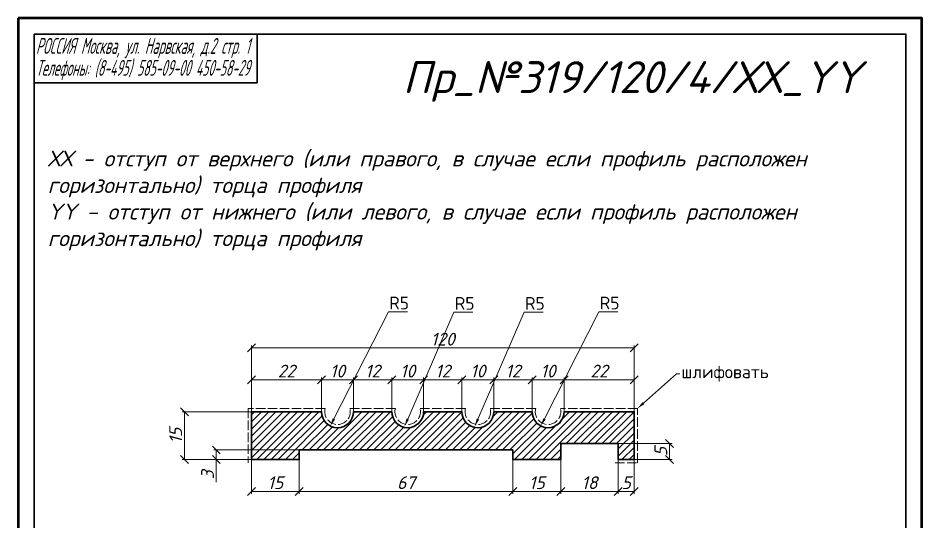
# Model space of a CAD drawing. Header units: millimetres. Extents: x 2545 to 2828, y 118 to 513.
# Drawn here: x 2544.7 to 2828.1, y 354.6 to 512.6 of the extents above; entities that cross this region are included whole.
import ezdxf
from ezdxf import colors
from ezdxf.entities.mleader import LeaderData, LeaderLine
from ezdxf.enums import TextEntityAlignment as Align
from ezdxf.math import Vec2, Vec3

# ---------------------------------------------------------------- set-up
doc = ezdxf.new("R2010")
doc.units = ezdxf.units.MM
doc.linetypes.add('ACAD_ISO02W100', pattern=[15, 12, -3])
doc.layers.get('0').update_dxf_attribs({"lineweight": 13})
for name, color, linetype, lineweight in [('Пр_№319', 1, 'Continuous', 35), ('служебный слой ЛИНИИ ПУНКТИРНЫЕ', 7, 'ACAD_ISO02W100', 13), ('служебный слой НАДПИСИ', 7, 'Continuous', 13), ('служебный слой ПОЗИЦИИ', 7, 'Continuous', 13), ('служебный слой РАЗМЕРЫ', 7, 'Continuous', 9), ('служебный слой ШТАМП', 7, 'Continuous', 30), ('служебный слой ШТРИХОВКА', 7, 'Continuous', 5)]:
    doc.layers.add(name, color=color, linetype=linetype, lineweight=lineweight)
doc.styles.add('ЕСКД', font='isocpeur.ttf', dxfattribs={"oblique": 15})
doc.styles.add('ЕСКД профили размеры', font='isocpeur.ttf')
doc.styles.add('ЕСКД штамп_текст', font='isocpeur.ttf')
doc.dimstyles.new('ЕСКД', dxfattribs={"dimtxt": 3.5, "dimasz": 2.5, "dimexe": 0.25, "dimexo": 0, "dimgap": 0.35, "dimtad": 1, "dimdec": 1, "dimzin": 9, "dimtxsty": 'ЕСКД', "dimblk": 'OBLIQUE', "dimcen": 0, "dimclrd": 256, "dimclre": 256, "dimclrt": 256, "dimadec": 1, "dimazin": 0, "dimtfac": 1, "dimtdec": 1, "dimtmove": 0, "dimatfit": 3, "dimldrblk": 'DOTSMALL', "dimfxl": 1, "dimlwd": -1, "dimlwe": -1, "dimarcsym": 0})
doc.dimstyles.new('ЕСКД профили$4', dxfattribs={"dimtxt": 1.5, "dimasz": 1, "dimexe": 0.3, "dimexo": 0, "dimgap": 0.35, "dimtad": 1, "dimtoh": 1, "dimdec": 1, "dimzin": 9, "dimtxsty": 'ЕСКД профили размеры', "dimblk": 'OBLIQUE', "dimcen": 0, "dimse1": 1, "dimclrd": 256, "dimclre": 256, "dimclrt": 256, "dimadec": 1, "dimazin": 0, "dimtfac": 1, "dimtdec": 1, "dimtofl": 0, "dimtmove": 0, "dimatfit": 3, "dimldrblk": 'DOTSMALL', "dimfxl": 1, "dimlwd": -1, "dimlwe": -1, "dimarcsym": 2})

# ---------------------------------------------------------------- blocks, each defined once
blk = doc.blocks.new('_OBLIQUE')
at = {"color": 0, "linetype": 'ByBlock'}
blk.add_line((-0.5, -0.5), (0.5, 0.5), dxfattribs=at)
blk = doc.blocks.new('*D876')
at = {"layer": 'Defpoints', "color": 0, "transparency": 16777216}
for p in [(2632.89, 377.17), (2606.89, 374.17), (2617.89, 374.17)]:
    blk.add_point(p, dxfattribs=at)
at = {"layer": 'служебный слой РАЗМЕРЫ', "transparency": 16777216}
for p, q in [((2632.89, 377.17), (2606.14, 377.17)), ((2606.89, 377.17), (2606.89, 374.17)), ((2617.89, 374.17), (2606.14, 374.17)), ((2606.89, 374.17), (2606.89, 367.1))]:
    blk.add_line(p, q, dxfattribs=at)
at = {"layer": 'служебный слой РАЗМЕРЫ', "transparency": 16777216, "xscale": 2.5, "yscale": 2.5, "zscale": 2.5}
for p, rotation in [((2606.89, 377.17), 90), ((2606.89, 374.17), 270)]:
    blk.add_blockref('_OBLIQUE', p, dxfattribs=dict(at, rotation=rotation))
at = {"layer": 'служебный слой РАЗМЕРЫ', "transparency": 16777216, "insert": (2604.14, 369.38), "char_height": 4, "attachment_point": 5, "rotation": 90, "style": 'ЕСКД'}
blk.add_mtext('3', dxfattribs=at)
blk = doc.blocks.new('_DotSmall')
at = {"color": 0, "linetype": 'ByBlock', "lineweight": -3, "const_width": 0.5}
blk.add_lwpolyline([(-0.0625, 0, 1), (0.0625, 0, 1)], format="xyb", close=True, dxfattribs=at)
blk = doc.blocks.new('*D875')
at = {"layer": 'Defpoints', "color": 0, "transparency": 16777216}
for p in [(2596.89, 389.17), (2617.89, 389.17), (2617.89, 374.17)]:
    blk.add_point(p, dxfattribs=at)
at = {"layer": 'служебный слой РАЗМЕРЫ', "transparency": 16777216}
for p, q in [((2617.89, 389.17), (2596.14, 389.17)), ((2596.89, 374.17), (2596.89, 389.17)), ((2617.89, 374.17), (2596.14, 374.17))]:
    blk.add_line(p, q, dxfattribs=at)
at = {"layer": 'служебный слой РАЗМЕРЫ', "transparency": 16777216, "xscale": 2.5, "yscale": 2.5, "zscale": 2.5}
for p, rotation in [((2596.89, 389.17), 90), ((2596.89, 374.17), 270)]:
    blk.add_blockref('_OBLIQUE', p, dxfattribs=dict(at, rotation=rotation))
at = {"layer": 'служебный слой РАЗМЕРЫ', "transparency": 16777216, "insert": (2594.14, 381.67), "char_height": 4, "attachment_point": 5, "rotation": 90, "style": 'ЕСКД'}
blk.add_mtext('15', dxfattribs=at)
blk = doc.blocks.new('*D874')
at = {"layer": 'Defpoints', "color": 0, "transparency": 16777216}
for p in [(2732.89, 379.17), (2737.89, 374.17), (2749, 374.17)]:
    blk.add_point(p, dxfattribs=at)
at = {"layer": 'служебный слой РАЗМЕРЫ', "transparency": 16777216}
for p, q in [((2732.89, 379.17), (2749.75, 379.17)), ((2749, 379.17), (2749, 374.17)), ((2737.89, 374.17), (2749.75, 374.17))]:
    blk.add_line(p, q, dxfattribs=at)
at = {"layer": 'служебный слой РАЗМЕРЫ', "transparency": 16777216, "xscale": 2.5, "yscale": 2.5, "zscale": 2.5}
for p, rotation in [((2749, 379.17), 90), ((2749, 374.17), 270)]:
    blk.add_blockref('_OBLIQUE', p, dxfattribs=dict(at, rotation=rotation))
at = {"layer": 'служебный слой РАЗМЕРЫ', "transparency": 16777216, "insert": (2746.25, 376.67), "char_height": 4, "attachment_point": 5, "rotation": 90, "style": 'ЕСКД'}
blk.add_mtext('5', dxfattribs=at)
blk = doc.blocks.new('*D873')
at = {"layer": 'Defpoints', "color": 0, "transparency": 16777216}
for p in [(2699.89, 374.17), (2714.89, 374.17), (2714.89, 364.17)]:
    blk.add_point(p, dxfattribs=at)
at = {"layer": 'служебный слой РАЗМЕРЫ', "transparency": 16777216}
for p, q in [((2699.89, 374.17), (2699.89, 363.42)), ((2714.89, 374.17), (2714.89, 363.42)), ((2699.89, 364.17), (2714.89, 364.17))]:
    blk.add_line(p, q, dxfattribs=at)
at = {"layer": 'служебный слой РАЗМЕРЫ', "transparency": 16777216, "xscale": 2.5, "yscale": 2.5, "zscale": 2.5, "rotation": 180}
blk.add_blockref('_OBLIQUE', (2699.89, 364.17), dxfattribs=at)
at = {"layer": 'служебный слой РАЗМЕРЫ', "transparency": 16777216, "xscale": 2.5, "yscale": 2.5, "zscale": 2.5}
blk.add_blockref('_OBLIQUE', (2714.89, 364.17), dxfattribs=at)
at = {"layer": 'служебный слой РАЗМЕРЫ', "transparency": 16777216, "insert": (2707.39, 366.92), "char_height": 4, "attachment_point": 5, "style": 'ЕСКД'}
blk.add_mtext('15', dxfattribs=at)
blk = doc.blocks.new('*D872')
at = {"layer": 'Defpoints', "color": 0, "transparency": 16777216}
for p in [(2617.89, 374.17), (2632.89, 374.17), (2617.89, 364.17)]:
    blk.add_point(p, dxfattribs=at)
at = {"layer": 'служебный слой РАЗМЕРЫ', "transparency": 16777216}
for p, q in [((2617.89, 374.17), (2617.89, 363.42)), ((2632.89, 374.17), (2632.89, 363.42)), ((2632.89, 364.17), (2617.89, 364.17))]:
    blk.add_line(p, q, dxfattribs=at)
at = {"layer": 'служебный слой РАЗМЕРЫ', "transparency": 16777216, "xscale": 2.5, "yscale": 2.5, "zscale": 2.5, "rotation": 180}
blk.add_blockref('_OBLIQUE', (2617.89, 364.17), dxfattribs=at)
at = {"layer": 'служебный слой РАЗМЕРЫ', "transparency": 16777216, "xscale": 2.5, "yscale": 2.5, "zscale": 2.5}
blk.add_blockref('_OBLIQUE', (2632.89, 364.17), dxfattribs=at)
at = {"layer": 'служебный слой РАЗМЕРЫ', "transparency": 16777216, "insert": (2625.39, 366.92), "char_height": 4, "attachment_point": 5, "style": 'ЕСКД'}
blk.add_mtext('15', dxfattribs=at)
blk = doc.blocks.new('*D871')
at = {"layer": 'Defpoints', "color": 0, "transparency": 16777216}
for p in [(2732.89, 374.17), (2737.89, 374.17), (2732.89, 364.17)]:
    blk.add_point(p, dxfattribs=at)
at = {"layer": 'служебный слой РАЗМЕРЫ', "transparency": 16777216}
for p, q in [((2732.89, 374.17), (2732.89, 363.42)), ((2737.89, 374.17), (2737.89, 363.42)), ((2737.89, 364.17), (2732.89, 364.17))]:
    blk.add_line(p, q, dxfattribs=at)
at = {"layer": 'служебный слой РАЗМЕРЫ', "transparency": 16777216, "xscale": 2.5, "yscale": 2.5, "zscale": 2.5, "rotation": 180}
blk.add_blockref('_OBLIQUE', (2732.89, 364.17), dxfattribs=at)
at = {"layer": 'служебный слой РАЗМЕРЫ', "transparency": 16777216, "xscale": 2.5, "yscale": 2.5, "zscale": 2.5}
blk.add_blockref('_OBLIQUE', (2737.89, 364.17), dxfattribs=at)
at = {"layer": 'служебный слой РАЗМЕРЫ', "transparency": 16777216, "insert": (2735.39, 366.92), "char_height": 4, "attachment_point": 5, "style": 'ЕСКД'}
blk.add_mtext('5', dxfattribs=at)
blk = doc.blocks.new('*D870')
at = {"layer": 'Defpoints', "color": 0, "transparency": 16777216}
for p in [(2632.89, 374.17), (2699.89, 374.17), (2699.89, 364.17)]:
    blk.add_point(p, dxfattribs=at)
at = {"layer": 'служебный слой РАЗМЕРЫ', "transparency": 16777216}
for p, q in [((2632.89, 374.17), (2632.89, 363.42)), ((2699.89, 374.17), (2699.89, 363.42)), ((2632.89, 364.17), (2699.89, 364.17))]:
    blk.add_line(p, q, dxfattribs=at)
at = {"layer": 'служебный слой РАЗМЕРЫ', "transparency": 16777216, "xscale": 2.5, "yscale": 2.5, "zscale": 2.5, "rotation": 180}
blk.add_blockref('_OBLIQUE', (2632.89, 364.17), dxfattribs=at)
at = {"layer": 'служебный слой РАЗМЕРЫ', "transparency": 16777216, "xscale": 2.5, "yscale": 2.5, "zscale": 2.5}
blk.add_blockref('_OBLIQUE', (2699.89, 364.17), dxfattribs=at)
at = {"layer": 'служебный слой РАЗМЕРЫ', "transparency": 16777216, "insert": (2666.39, 366.92), "char_height": 4, "attachment_point": 5, "style": 'ЕСКД'}
blk.add_mtext('67', dxfattribs=at)
blk = doc.blocks.new('*D869')
at = {"layer": 'Defpoints', "color": 0, "transparency": 16777216}
for p in [(2714.89, 374.17), (2732.89, 374.17), (2732.89, 364.17)]:
    blk.add_point(p, dxfattribs=at)
at = {"layer": 'служебный слой РАЗМЕРЫ', "transparency": 16777216}
for p, q in [((2714.89, 374.17), (2714.89, 363.42)), ((2732.89, 374.17), (2732.89, 363.42)), ((2714.89, 364.17), (2732.89, 364.17))]:
    blk.add_line(p, q, dxfattribs=at)
at = {"layer": 'служебный слой РАЗМЕРЫ', "transparency": 16777216, "xscale": 2.5, "yscale": 2.5, "zscale": 2.5, "rotation": 180}
blk.add_blockref('_OBLIQUE', (2714.89, 364.17), dxfattribs=at)
at = {"layer": 'служебный слой РАЗМЕРЫ', "transparency": 16777216, "xscale": 2.5, "yscale": 2.5, "zscale": 2.5}
blk.add_blockref('_OBLIQUE', (2732.89, 364.17), dxfattribs=at)
at = {"layer": 'служебный слой РАЗМЕРЫ', "transparency": 16777216, "insert": (2723.89, 366.92), "char_height": 4, "attachment_point": 5, "style": 'ЕСКД'}
blk.add_mtext('18', dxfattribs=at)
blk = doc.blocks.new('*D878')
at = {"layer": 'Defpoints', "color": 0, "transparency": 16777216}
for p in [(2705.89, 399.17), (2705.89, 389.17), (2715.89, 389.17)]:
    blk.add_point(p, dxfattribs=at)
at = {"layer": 'служебный слой РАЗМЕРЫ', "transparency": 16777216}
for p, q in [((2705.89, 389.17), (2705.89, 399.92)), ((2715.89, 389.17), (2715.89, 399.92)), ((2715.89, 399.17), (2705.89, 399.17))]:
    blk.add_line(p, q, dxfattribs=at)
at = {"layer": 'служебный слой РАЗМЕРЫ', "transparency": 16777216, "xscale": 2.5, "yscale": 2.5, "zscale": 2.5, "rotation": 180}
blk.add_blockref('_OBLIQUE', (2705.89, 399.17), dxfattribs=at)
at = {"layer": 'служебный слой РАЗМЕРЫ', "transparency": 16777216, "xscale": 2.5, "yscale": 2.5, "zscale": 2.5}
blk.add_blockref('_OBLIQUE', (2715.89, 399.17), dxfattribs=at)
at = {"layer": 'служебный слой РАЗМЕРЫ', "transparency": 16777216, "insert": (2710.89, 401.92), "char_height": 4, "attachment_point": 5, "style": 'ЕСКД'}
blk.add_mtext('10', dxfattribs=at)
blk = doc.blocks.new('*D877')
at = {"layer": 'Defpoints', "color": 0, "transparency": 16777216}
for p in [(2705.89, 399.17), (2693.89, 389.17), (2705.89, 389.17)]:
    blk.add_point(p, dxfattribs=at)
at = {"layer": 'служебный слой РАЗМЕРЫ', "transparency": 16777216}
for p, q in [((2693.89, 389.17), (2693.89, 399.92)), ((2705.89, 389.17), (2705.89, 399.92)), ((2693.89, 399.17), (2705.89, 399.17))]:
    blk.add_line(p, q, dxfattribs=at)
at = {"layer": 'служебный слой РАЗМЕРЫ', "transparency": 16777216, "xscale": 2.5, "yscale": 2.5, "zscale": 2.5, "rotation": 180}
blk.add_blockref('_OBLIQUE', (2693.89, 399.17), dxfattribs=at)
at = {"layer": 'служебный слой РАЗМЕРЫ', "transparency": 16777216, "xscale": 2.5, "yscale": 2.5, "zscale": 2.5}
blk.add_blockref('_OBLIQUE', (2705.89, 399.17), dxfattribs=at)
at = {"layer": 'служебный слой РАЗМЕРЫ', "transparency": 16777216, "insert": (2699.89, 401.92), "char_height": 4, "attachment_point": 5, "style": 'ЕСКД'}
blk.add_mtext('12', dxfattribs=at)
blk = doc.blocks.new('*D868')
at = {"layer": 'Defpoints', "color": 0, "transparency": 16777216}
for p in [(2713.15, 393.63), (2710.89, 389.17)]:
    blk.add_point(p, dxfattribs=at)
at = {"layer": 'служебный слой РАЗМЕРЫ', "transparency": 16777216}
for p, q in [((2726.83, 420.52), (2709.75, 386.94)), ((2732.78, 420.52), (2726.83, 420.52))]:
    blk.add_line(p, q, dxfattribs=at)
blk.add_solid([(2709.38, 387.13), (2710.13, 386.75), (2708.62, 384.71)], dxfattribs=at)
at = {"layer": 'служебный слой РАЗМЕРЫ', "transparency": 16777216, "insert": (2730.18, 423.27), "char_height": 4, "attachment_point": 5, "style": 'ЕСКД профили размеры'}
blk.add_mtext('R5', dxfattribs=at)
blk = doc.blocks.new('*D867')
at = {"layer": 'Defpoints', "color": 0, "transparency": 16777216}
for p in [(2647.15, 393.63), (2644.89, 389.17)]:
    blk.add_point(p, dxfattribs=at)
at = {"layer": 'служебный слой РАЗМЕРЫ', "transparency": 16777216}
for p, q in [((2660.83, 420.52), (2643.75, 386.94)), ((2666.78, 420.52), (2660.83, 420.52))]:
    blk.add_line(p, q, dxfattribs=at)
blk.add_solid([(2643.38, 387.13), (2644.13, 386.75), (2642.62, 384.71)], dxfattribs=at)
at = {"layer": 'служебный слой РАЗМЕРЫ', "transparency": 16777216, "insert": (2664.18, 423.27), "char_height": 4, "attachment_point": 5, "style": 'ЕСКД профили размеры'}
blk.add_mtext('R5', dxfattribs=at)
blk = doc.blocks.new('*D866')
at = {"layer": 'Defpoints', "color": 0, "transparency": 16777216}
for p in [(2691.87, 393.76), (2689.89, 389.17)]:
    blk.add_point(p, dxfattribs=at)
at = {"layer": 'служебный слой РАЗМЕРЫ', "transparency": 16777216}
for p, q in [((2703.4, 420.39), (2688.89, 386.88)), ((2709.35, 420.39), (2703.4, 420.39))]:
    blk.add_line(p, q, dxfattribs=at)
blk.add_solid([(2688.51, 387.04), (2689.28, 386.71), (2687.9, 384.58)], dxfattribs=at)
at = {"layer": 'служебный слой РАЗМЕРЫ', "transparency": 16777216, "insert": (2706.75, 423.14), "char_height": 4, "attachment_point": 5, "style": 'ЕСКД профили размеры'}
blk.add_mtext('R5', dxfattribs=at)
blk = doc.blocks.new('*D865')
at = {"layer": 'Defpoints', "color": 0, "transparency": 16777216}
for p in [(2669.87, 393.76), (2667.89, 389.17)]:
    blk.add_point(p, dxfattribs=at)
at = {"layer": 'служебный слой РАЗМЕРЫ', "transparency": 16777216}
for p, q in [((2681.4, 420.39), (2666.89, 386.88)), ((2687.35, 420.39), (2681.4, 420.39))]:
    blk.add_line(p, q, dxfattribs=at)
blk.add_solid([(2666.51, 387.04), (2667.28, 386.71), (2665.9, 384.58)], dxfattribs=at)
at = {"layer": 'служебный слой РАЗМЕРЫ', "transparency": 16777216, "insert": (2684.75, 423.14), "char_height": 4, "attachment_point": 5, "style": 'ЕСКД профили размеры'}
blk.add_mtext('R5', dxfattribs=at)
blk = doc.blocks.new('*D864')
at = {"layer": 'Defpoints', "color": 0, "transparency": 16777216}
for p in [(2649.89, 399.17), (2639.89, 389.17), (2649.89, 389.17)]:
    blk.add_point(p, dxfattribs=at)
at = {"layer": 'служебный слой РАЗМЕРЫ', "transparency": 16777216}
for p, q in [((2639.89, 389.17), (2639.89, 399.92)), ((2649.89, 389.17), (2649.89, 399.92)), ((2639.89, 399.17), (2649.89, 399.17))]:
    blk.add_line(p, q, dxfattribs=at)
at = {"layer": 'служебный слой РАЗМЕРЫ', "transparency": 16777216, "xscale": 2.5, "yscale": 2.5, "zscale": 2.5, "rotation": 180}
blk.add_blockref('_OBLIQUE', (2639.89, 399.17), dxfattribs=at)
at = {"layer": 'служебный слой РАЗМЕРЫ', "transparency": 16777216, "xscale": 2.5, "yscale": 2.5, "zscale": 2.5}
blk.add_blockref('_OBLIQUE', (2649.89, 399.17), dxfattribs=at)
at = {"layer": 'служебный слой РАЗМЕРЫ', "transparency": 16777216, "insert": (2644.89, 401.92), "char_height": 4, "attachment_point": 5, "style": 'ЕСКД'}
blk.add_mtext('10', dxfattribs=at)
blk = doc.blocks.new('*D863')
at = {"layer": 'Defpoints', "color": 0, "transparency": 16777216}
for p in [(2671.89, 399.17), (2661.89, 389.17), (2671.89, 389.17)]:
    blk.add_point(p, dxfattribs=at)
at = {"layer": 'служебный слой РАЗМЕРЫ', "transparency": 16777216}
for p, q in [((2661.89, 389.17), (2661.89, 399.92)), ((2671.89, 389.17), (2671.89, 399.92)), ((2661.89, 399.17), (2671.89, 399.17))]:
    blk.add_line(p, q, dxfattribs=at)
at = {"layer": 'служебный слой РАЗМЕРЫ', "transparency": 16777216, "xscale": 2.5, "yscale": 2.5, "zscale": 2.5, "rotation": 180}
blk.add_blockref('_OBLIQUE', (2661.89, 399.17), dxfattribs=at)
at = {"layer": 'служебный слой РАЗМЕРЫ', "transparency": 16777216, "xscale": 2.5, "yscale": 2.5, "zscale": 2.5}
blk.add_blockref('_OBLIQUE', (2671.89, 399.17), dxfattribs=at)
at = {"layer": 'служебный слой РАЗМЕРЫ', "transparency": 16777216, "insert": (2666.89, 401.92), "char_height": 4, "attachment_point": 5, "style": 'ЕСКД'}
blk.add_mtext('10', dxfattribs=at)
blk = doc.blocks.new('*D862')
at = {"layer": 'Defpoints', "color": 0, "transparency": 16777216}
for p in [(2617.89, 399.17), (2617.89, 389.17), (2639.89, 389.17)]:
    blk.add_point(p, dxfattribs=at)
at = {"layer": 'служебный слой РАЗМЕРЫ', "transparency": 16777216}
for p, q in [((2617.89, 389.17), (2617.89, 399.92)), ((2639.89, 389.17), (2639.89, 399.92)), ((2639.89, 399.17), (2617.89, 399.17))]:
    blk.add_line(p, q, dxfattribs=at)
at = {"layer": 'служебный слой РАЗМЕРЫ', "transparency": 16777216, "xscale": 2.5, "yscale": 2.5, "zscale": 2.5, "rotation": 180}
blk.add_blockref('_OBLIQUE', (2617.89, 399.17), dxfattribs=at)
at = {"layer": 'служебный слой РАЗМЕРЫ', "transparency": 16777216, "xscale": 2.5, "yscale": 2.5, "zscale": 2.5}
blk.add_blockref('_OBLIQUE', (2639.89, 399.17), dxfattribs=at)
at = {"layer": 'служебный слой РАЗМЕРЫ', "transparency": 16777216, "insert": (2628.89, 401.92), "char_height": 4, "attachment_point": 5, "style": 'ЕСКД'}
blk.add_mtext('22', dxfattribs=at)
blk = doc.blocks.new('*D861')
at = {"layer": 'Defpoints', "color": 0, "transparency": 16777216}
for p in [(2649.89, 399.17), (2649.89, 389.17), (2661.89, 389.17)]:
    blk.add_point(p, dxfattribs=at)
at = {"layer": 'служебный слой РАЗМЕРЫ', "transparency": 16777216}
for p, q in [((2649.89, 389.17), (2649.89, 399.92)), ((2661.89, 389.17), (2661.89, 399.92)), ((2661.89, 399.17), (2649.89, 399.17))]:
    blk.add_line(p, q, dxfattribs=at)
at = {"layer": 'служебный слой РАЗМЕРЫ', "transparency": 16777216, "xscale": 2.5, "yscale": 2.5, "zscale": 2.5, "rotation": 180}
blk.add_blockref('_OBLIQUE', (2649.89, 399.17), dxfattribs=at)
at = {"layer": 'служебный слой РАЗМЕРЫ', "transparency": 16777216, "xscale": 2.5, "yscale": 2.5, "zscale": 2.5}
blk.add_blockref('_OBLIQUE', (2661.89, 399.17), dxfattribs=at)
at = {"layer": 'служебный слой РАЗМЕРЫ', "transparency": 16777216, "insert": (2655.89, 401.92), "char_height": 4, "attachment_point": 5, "style": 'ЕСКД'}
blk.add_mtext('12', dxfattribs=at)
blk = doc.blocks.new('*D860')
at = {"layer": 'Defpoints', "color": 0, "transparency": 16777216}
for p in [(2671.89, 399.17), (2671.89, 389.17), (2683.89, 389.17)]:
    blk.add_point(p, dxfattribs=at)
at = {"layer": 'служебный слой РАЗМЕРЫ', "transparency": 16777216}
for p, q in [((2671.89, 389.17), (2671.89, 399.92)), ((2683.89, 389.17), (2683.89, 399.92)), ((2683.89, 399.17), (2671.89, 399.17))]:
    blk.add_line(p, q, dxfattribs=at)
at = {"layer": 'служебный слой РАЗМЕРЫ', "transparency": 16777216, "xscale": 2.5, "yscale": 2.5, "zscale": 2.5, "rotation": 180}
blk.add_blockref('_OBLIQUE', (2671.89, 399.17), dxfattribs=at)
at = {"layer": 'служебный слой РАЗМЕРЫ', "transparency": 16777216, "xscale": 2.5, "yscale": 2.5, "zscale": 2.5}
blk.add_blockref('_OBLIQUE', (2683.89, 399.17), dxfattribs=at)
at = {"layer": 'служебный слой РАЗМЕРЫ', "transparency": 16777216, "insert": (2677.89, 401.92), "char_height": 4, "attachment_point": 5, "style": 'ЕСКД'}
blk.add_mtext('12', dxfattribs=at)
blk = doc.blocks.new('*D859')
at = {"layer": 'Defpoints', "color": 0, "transparency": 16777216}
for p in [(2683.89, 399.17), (2683.89, 389.17), (2693.89, 389.17)]:
    blk.add_point(p, dxfattribs=at)
at = {"layer": 'служебный слой РАЗМЕРЫ', "transparency": 16777216}
for p, q in [((2683.89, 389.17), (2683.89, 399.92)), ((2693.89, 389.17), (2693.89, 399.92)), ((2693.89, 399.17), (2683.89, 399.17))]:
    blk.add_line(p, q, dxfattribs=at)
at = {"layer": 'служебный слой РАЗМЕРЫ', "transparency": 16777216, "xscale": 2.5, "yscale": 2.5, "zscale": 2.5, "rotation": 180}
blk.add_blockref('_OBLIQUE', (2683.89, 399.17), dxfattribs=at)
at = {"layer": 'служебный слой РАЗМЕРЫ', "transparency": 16777216, "xscale": 2.5, "yscale": 2.5, "zscale": 2.5}
blk.add_blockref('_OBLIQUE', (2693.89, 399.17), dxfattribs=at)
at = {"layer": 'служебный слой РАЗМЕРЫ', "transparency": 16777216, "insert": (2688.89, 401.92), "char_height": 4, "attachment_point": 5, "style": 'ЕСКД'}
blk.add_mtext('10', dxfattribs=at)
blk = doc.blocks.new('*D858')
at = {"layer": 'Defpoints', "color": 0, "transparency": 16777216}
for p in [(2737.89, 399.17), (2715.89, 389.17), (2737.89, 389.17)]:
    blk.add_point(p, dxfattribs=at)
at = {"layer": 'служебный слой РАЗМЕРЫ', "transparency": 16777216}
for p, q in [((2715.89, 389.17), (2715.89, 399.92)), ((2737.89, 389.17), (2737.89, 399.92)), ((2715.89, 399.17), (2737.89, 399.17))]:
    blk.add_line(p, q, dxfattribs=at)
at = {"layer": 'служебный слой РАЗМЕРЫ', "transparency": 16777216, "xscale": 2.5, "yscale": 2.5, "zscale": 2.5, "rotation": 180}
blk.add_blockref('_OBLIQUE', (2715.89, 399.17), dxfattribs=at)
at = {"layer": 'служебный слой РАЗМЕРЫ', "transparency": 16777216, "xscale": 2.5, "yscale": 2.5, "zscale": 2.5}
blk.add_blockref('_OBLIQUE', (2737.89, 399.17), dxfattribs=at)
at = {"layer": 'служебный слой РАЗМЕРЫ', "transparency": 16777216, "insert": (2726.89, 401.92), "char_height": 4, "attachment_point": 5, "style": 'ЕСКД'}
blk.add_mtext('22', dxfattribs=at)
blk = doc.blocks.new('*D857')
at = {"layer": 'Defpoints', "color": 0, "transparency": 16777216}
for p in [(2737.89, 409.17), (2617.89, 389.17), (2737.89, 389.17)]:
    blk.add_point(p, dxfattribs=at)
at = {"layer": 'служебный слой РАЗМЕРЫ', "transparency": 16777216}
for p, q in [((2617.89, 389.17), (2617.89, 409.92)), ((2617.89, 409.17), (2737.89, 409.17)), ((2737.89, 389.17), (2737.89, 409.92))]:
    blk.add_line(p, q, dxfattribs=at)
at = {"layer": 'служебный слой РАЗМЕРЫ', "transparency": 16777216, "xscale": 2.5, "yscale": 2.5, "zscale": 2.5, "rotation": 180}
blk.add_blockref('_OBLIQUE', (2617.89, 409.17), dxfattribs=at)
at = {"layer": 'служебный слой РАЗМЕРЫ', "transparency": 16777216, "xscale": 2.5, "yscale": 2.5, "zscale": 2.5}
blk.add_blockref('_OBLIQUE', (2737.89, 409.17), dxfattribs=at)
at = {"layer": 'служебный слой РАЗМЕРЫ', "transparency": 16777216, "insert": (2677.89, 411.92), "char_height": 4, "attachment_point": 5, "style": 'ЕСКД'}
blk.add_mtext('120', dxfattribs=at)

msp = doc.modelspace()

# ---------------------------------------------------------------- hatches: boundary and pattern name
at = {"layer": 'служебный слой ШТРИХОВКА'}
h = msp.add_hatch(dxfattribs=at)
h.set_pattern_fill('ANSI31', color=256, scale=0.5, style=0)
h.set_pattern_definition([(45, (-2618.2699, 490.8157), (-1.122532, 1.122532), [])])
h.paths.add_polyline_path([(2693.89, 389.17, -1), (2683.89, 389.17), (2671.89, 389.17, -1), (2661.89, 389.17), (2649.89, 389.17, -1), (2639.89, 389.17), (2617.89, 389.17), (2617.89, 374.17), (2632.89, 374.17), (2632.89, 377.17), (2699.89, 377.17), (2699.89, 374.17), (2714.89, 374.17), (2714.89, 379.17), (2732.89, 379.17), (2732.89, 374.17), (2737.89, 374.17), (2737.89, 389.17), (2715.89, 389.17, -1), (2705.89, 389.17)])

# ---------------------------------------------------------------- linework, layer by layer
at = {"layer": 'Пр_№319'}
msp.add_lwpolyline([(2699.89, 377.17), (2699.89, 374.17), (2714.89, 374.17), (2714.89, 379.17), (2732.89, 379.17), (2732.89, 374.17), (2732.89, 374.17), (2732.89, 374.17), (2737.89, 374.17), (2737.89, 389.17), (2715.89, 389.17, -1), (2705.89, 389.17), (2693.89, 389.17, -1), (2683.89, 389.17), (2671.89, 389.17, -1), (2661.89, 389.17), (2649.89, 389.17, -1), (2639.89, 389.17), (2617.89, 389.17), (2617.89, 374.17), (2632.89, 374.17), (2632.89, 377.17), (2699.89, 377.17)], format="xyb", close=True, dxfattribs=at)
at = {"layer": 'служебный слой ЛИНИИ ПУНКТИРНЫЕ', "ltscale": 0.25}
msp.add_lwpolyline([(2731.89, 373.17), (2738.89, 373.17), (2738.89, 390.17), (2714.76, 390.17, -1.290994), (2707.01, 390.17), (2692.76, 390.17, -1.290994), (2685.01, 390.17), (2670.76, 390.17, -1.290994), (2663.01, 390.17), (2648.76, 390.17, -1.290994), (2641.01, 390.17), (2616.89, 390.17), (2616.89, 373.17)], format="xyb", dxfattribs=at)
at = {"layer": 'служебный слой ШТАМП', "lineweight": 35}
for p, q in [((2619.74, 492.27), (2619.74, 507.62)), ((2549.74, 492.27), (2619.74, 492.27))]:
    msp.add_line(p, q, dxfattribs=at)
at = {"layer": 'служебный слой ШТАМП', "color": 6, "lineweight": 50}
msp.add_lwpolyline([(2544.74, 512.62), (2544.74, 117.69), (2828.09, 117.69), (2828.09, 512.62)], close=True, dxfattribs=at)
at = {"layer": 'служебный слой ШТАМП', "lineweight": 35}
msp.add_lwpolyline([(2549.74, 507.62), (2549.74, 122.69), (2823.09, 122.69), (2823.09, 507.62)], close=True, dxfattribs=at)

# ---------------------------------------------------------------- texts
at = {"layer": 'служебный слой НАДПИСИ', "style": 'ЕСКД', "oblique": 15}
msp.add_text('Пр_№319/120/4/ХХ_YY', height=10, dxfattribs=at).set_placement((2665.33, 489.1))
at = {"layer": 'служебный слой НАДПИСИ', "insert": (2554.03, 471.09), "char_height": 5, "attachment_point": 1, "style": 'ЕСКД'}
msp.add_mtext_dynamic_manual_height_columns('ХХ - отступ от верхнего (или правого, в случае если профиль расположен горизонтально) торца профиля\\PYY - отступ от нижнего (или левого, в случае если профиль расположен горизонтально) торца профиля', width=257.9156, gutter_width=15, heights=[0], dxfattribs=at)
at = {"layer": 'служебный слой ШТАМП', "lineweight": -3, "style": 'ЕСКД', "oblique": 15}
for s, width, p, p2 in [('РОССИЯ Москва, ул. Нарвская, д.2 стр. 1', 0.525515, (2550.34, 501.4), (2617.34, 501.4)), ('Телефоны: (8-495) 585-09-00 450-58-29', 0.531771, (2550.34, 494.51), (2617.34, 494.51))]:
    msp.add_text(s, height=5, dxfattribs=dict(at, width=width)).set_placement(p, p2, align=Align.FIT)

# ---------------------------------------------------------------- dimensions: what is measured, and where the dimension line sits
at = {"layer": 'служебный слой РАЗМЕРЫ'}
for center, mpoint, picture, middle in [((2644.89, 389.17), (2647.15, 393.63), '*D867', (2664.18, 420.52)), ((2667.89, 389.17), (2669.87, 393.76), '*D865', (2684.75, 420.39)), ((2689.89, 389.17), (2691.87, 393.76), '*D866', (2706.75, 420.39)), ((2710.89, 389.17), (2713.15, 393.63), '*D868', (2730.18, 420.52))]:
    dim = msp.add_radius_dim(center=center, mpoint=mpoint, dimstyle='ЕСКД профили$4', override={"dimtxt": 4, "dimasz": 2.5, "dimgap": 0.75, "dimsah": 1}, dxfattribs=at)
    dim.commit()
    dim.dimension.update_dxf_attribs({"geometry": picture, "text_midpoint": middle, "dimtype": 132})
for base, p1, p2, picture, middle in [((2737.89, 409.17), (2617.89, 389.17), (2737.89, 389.17), '*D857', (2677.89, 411.92)), ((2649.89, 399.17), (2639.89, 389.17), (2649.89, 389.17), '*D864', (2644.89, 401.92)), ((2671.89, 399.17), (2661.89, 389.17), (2671.89, 389.17), '*D863', (2666.89, 401.92)), ((2705.89, 399.17), (2693.89, 389.17), (2705.89, 389.17), '*D877', (2699.89, 401.92)), ((2705.89, 399.17), (2715.89, 389.17), (2705.89, 389.17), '*D878', (2710.89, 401.92)), ((2699.89, 364.17), (2632.89, 374.17), (2699.89, 374.17), '*D870', (2666.39, 366.92)), ((2714.89, 364.17), (2699.89, 374.17), (2714.89, 374.17), '*D873', (2707.39, 366.92)), ((2732.89, 364.17), (2714.89, 374.17), (2732.89, 374.17), '*D869', (2723.89, 366.92))]:
    dim = msp.add_linear_dim(base=base, p1=p1, p2=p2, dimstyle='ЕСКД', override={"dimtxt": 4, "dimasz": 2.5, "dimexe": 0.75, "dimgap": 0.75, "dimblk1": 'OBLIQUE', "dimblk2": 'OBLIQUE', "dimsah": 1}, dxfattribs=at)
    dim.commit()
    dim.dimension.update_dxf_attribs({"geometry": picture, "text_midpoint": middle})
for base, p1, p2, angle, picture, middle in [((2617.89, 399.17), (2639.89, 389.17), (2617.89, 389.17), 180, '*D862', (2628.89, 401.92)), ((2649.89, 399.17), (2661.89, 389.17), (2649.89, 389.17), 180, '*D861', (2655.89, 401.92)), ((2671.89, 399.17), (2683.89, 389.17), (2671.89, 389.17), 180, '*D860', (2677.89, 401.92)), ((2683.89, 399.17), (2693.89, 389.17), (2683.89, 389.17), 180, '*D859', (2688.89, 401.92)), ((2737.89, 399.17), (2715.89, 389.17), (2737.89, 389.17), 180, '*D858', (2726.89, 401.92)), ((2596.89, 389.17), (2617.89, 374.17), (2617.89, 389.17), 90, '*D875', (2594.14, 381.67)), ((2749, 374.17), (2732.89, 379.17), (2737.89, 374.17), 90, '*D874', (2746.25, 376.67)), ((2606.89, 374.17), (2632.89, 377.17), (2617.89, 374.17), 90, '*D876', (2604.14, 369.38)), ((2617.89, 364.17), (2632.89, 374.17), (2617.89, 374.17), 180, '*D872', (2625.39, 366.92)), ((2732.89, 364.17), (2737.89, 374.17), (2732.89, 374.17), 180, '*D871', (2735.39, 366.92))]:
    dim = msp.add_linear_dim(base=base, p1=p1, p2=p2, angle=angle, dimstyle='ЕСКД', override={"dimtxt": 4, "dimasz": 2.5, "dimexe": 0.75, "dimgap": 0.75, "dimblk1": 'OBLIQUE', "dimblk2": 'OBLIQUE', "dimsah": 1}, dxfattribs=at)
    dim.commit()
    dim.dimension.update_dxf_attribs({"geometry": picture, "text_midpoint": middle})

# ---------------------------------------------------------------- leaders
at = {"layer": 'служебный слой ПОЗИЦИИ'}
ml = msp.add_multileader_mtext('Standard', dxfattribs=at)
ml.set_content('\\A1;шлифовать', color=256, style='ЕСКД штамп_текст')
ml.set_leader_properties(color=256, linetype='ByLayer', lineweight=-1)
ml.build(insert=Vec2(0, 0))
ml.multileader.update_dxf_attribs({"dogleg_length": 1, "arrow_head_size": 2.5})
ctx = ml.context
ctx.base_point, ctx.arrow_head_size, ctx.landing_gap_size, ctx.plane_origin = Vec3(2752.15, 401.09), 2.5, 0.5, Vec3(2802.53, 413.78)
notes = []
notes.append((ctx, [(1, (1, 1, 0), (2751.15, 401.09), (1, 0), 1, [(0, [(2738.89, 390.17)], 0, [])])]))
ctx.mtext.insert, ctx.mtext.flow_direction = Vec3(2752.65, 403.69), 5
for ctx, leaders in notes:
    for number, flags, end, landing, length, lines in leaders:
        leader = LeaderData()
        leader.index, (leader.has_last_leader_line, leader.has_dogleg_vector, leader.attachment_direction) = number, flags
        leader.last_leader_point, leader.dogleg_vector, leader.dogleg_length = Vec3(end), Vec3(landing), length
        for number, points, colour, breaks in lines:
            line = LeaderLine()
            line.index, line.vertices, line.color, line.breaks = number, Vec3.list(points), colors.encode_raw_color(colour), breaks
            leader.lines.append(line)
        ctx.leaders.append(leader)

doc.saveas('drawing.dxf')
